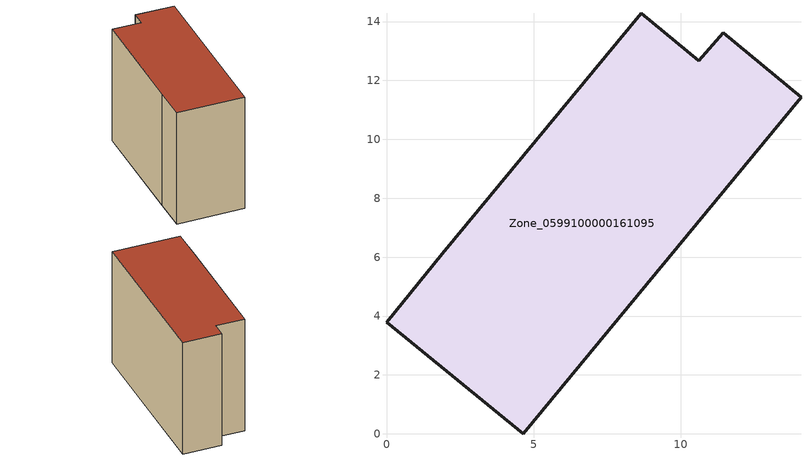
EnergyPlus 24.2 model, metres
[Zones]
Zone_0599100000161095
 floor ground (C_G): 10.61,12.66 11.43,13.62 14.07,11.43 4.64,0 0,3.79 1.9,6.12 8.65,14.28 z0
 wall outside (C_F): 11.43,13.62 10.61,12.66 8.65,14.28 1.9,6.12 0,3.79 4.64,0 14.07,11.43 11.43,13.62 z0:10.73
 roof outside (C_R): 1.9,6.12 0,3.79 4.64,0 14.07,11.43 11.43,13.62 10.61,12.66 8.65,14.28 z10.73
[BUILDING]
Pand.0599100000161095: North Axis=0; Terrain=City; Loads Convergence Tolerance Value=0.04; Temperature Convergence Tolerance Value=0.4; Solar Distribution=FullExterior; Maximum Number of Warmup Days=25; Minimum Number of Warmup Days=1
[Site:Location]
Rotterdam.The.Hague.AP_ZH_NLD Design_Conditions: Latitude=51.96; Longitude=4.45; Time Zone=1; Elevation=-4.5
[SITE:GROUNDTEMPERATURE:BUILDINGSURFACE]
18, 18, 18, 18, 18, 18, 18, 18, 18, 18, 18, 18
[MATERIAL] Thermal Absorptance=0.9; Solar Absorptance=0.7; Visible Absorptance=0.7
Name | Roughness | Thickness | Conductivity | Density | Specific Heat
G.TI.1946 | MediumSmooth | 0.15 | 1 | 540 | 1210
F.TI.1946 | Rough | 0.3 | 0.857143 | 1920 | 840
R.TI.1946 | MediumRough | 0.2 | 0.1 | 1500 | 1000
[CONSTRUCTION]
C_G: G.TI.1946
C_F: F.TI.1946
C_R: R.TI.1946
[ZONE]
Zone_0599100000161095: Type=1; Multiplier=1; Ceiling Height=Autocalculate; Volume=Autocalculate; Floor Area=autocalculate; Part of Total Floor Area=Yes
[ZONEINFILTRATION:DESIGNFLOWRATE]
Infil_Zone_0599100000161095: Zone or ZoneList or Space or SpaceList=Zone_0599100000161095; Schedule=AlwaysOn; Design Flow Rate Calculation Method=Flow/Area; Flow Rate per Floor Area=0.003; Constant Term Coefficient=1; Temperature Term Coefficient=0; Velocity Term Coefficient=0; Velocity Squared Term Coefficient=0
[HVACTEMPLATE:ZONE:IDEALLOADSAIRSYSTEM]
Zone_0599100000161095: Maximum Heating Supply Air Temperature=50; Minimum Cooling Supply Air Temperature=13; Maximum Heating Supply Air Humidity Ratio=0.0156; Minimum Cooling Supply Air Humidity Ratio=0.0077; Heating Limit=NoLimit; Cooling Limit=NoLimit; Dehumidification Control Type=ConstantSensibleHeatRatio; Cooling Sensible Heat Ratio=0.7; Dehumidification Setpoint=60; Humidification Control Type=None; Humidification Setpoint=30; Outdoor Air Method=None; Outdoor Air Flow Rate per Person=0.00944; Outdoor Air Flow Rate per Zone Floor Area=0; Outdoor Air Flow Rate per Zone=0; Demand Controlled Ventilation Type=None; Outdoor Air Economizer Type=NoEconomizer; Heat Recovery Type=None; Sensible Heat Recovery Effectiveness=0.7; Latent Heat Recovery Effectiveness=0.65
[ZONECONTROL:THERMOSTAT]
ThermostatControl_Zone_0599100000161095: Zone or ZoneList=Zone_0599100000161095; Control Type Schedule=DualSetpointControlType; Control 1=Thermostat_Zone_0599100000161095; Temperature Difference Between Cutout And Setpoint=0
[THERMOSTATSETPOINT:DUALSETPOINT]
Thermostat_Zone_0599100000161095: Heating Setpoint Temperature Schedule=HeatingSetpoint_Zone_0599100000161095; Cooling Setpoint Temperature Schedule=CoolingSetpoint_Zone_0599100000161095
[SCHEDULE:COMPACT]
HeatingSetpoint_Zone_0599100000161095: Through: 12/31, For: AllDays, Until: 24:00, 21
CoolingSetpoint_Zone_0599100000161095: Through: 12/31, For: AllDays, Until: 24:00, 24
DualSetpointControlType: Through: 12/31, For: AllDays, Until: 24:00, 4
AlwaysOn: Through: 12/31, For: AllDays, Until: 24:00, 1
